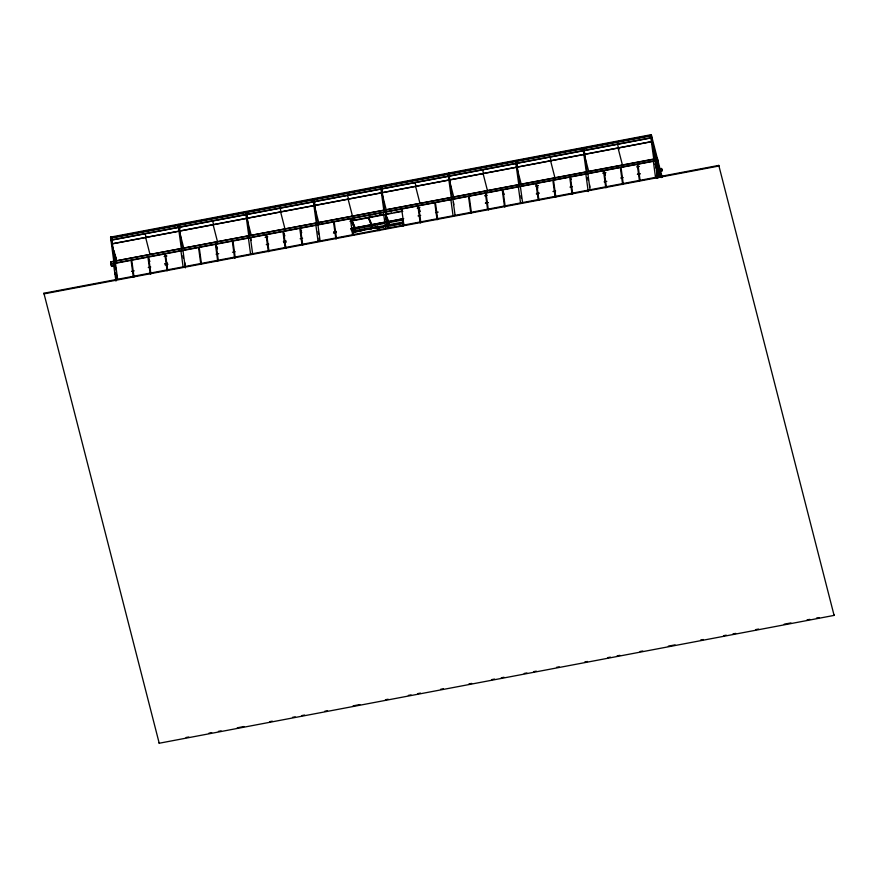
<?xml version="1.0" encoding="UTF-8"?>
<svg xmlns="http://www.w3.org/2000/svg" width="878" height="878" viewBox="0 0 878 878"><rect width="100%" height="100%" fill="white"/><g stroke="black" fill="none" stroke-linecap="round" stroke-linejoin="round"><path stroke-width="1.32" d="M110.935 237.038L650.839 134.762L650.982 135.322L651.07 135.958L111.155 238.223L110.935 237.038L111.155 238.223M110.551 237.433L111.429 237.236L112.186 240.517M178.036 224.647L178.914 224.45L182.262 248.979M248.946 237.115L245.555 211.828L246.4 211.664L247.08 214.32M314.906 202.862L313.885 198.889L313.018 199.076L316.398 223.572M383.884 210.786L380.536 186.257L381.381 186.103L382.139 189.385M449.547 175.973L448.867 173.317L447.989 173.515L451.369 198M584.605 151.027L583.848 147.745L582.97 147.943L586.35 172.428M650.455 135.157L651.333 134.96L662.221 177.411M111.012 237.664L650.982 135.322M179.024 225.053L178.179 225.207L179.002 225.086L179.683 227.731M245.675 212.421L246.52 212.267M380.646 186.86L381.491 186.696L380.624 186.893M448.142 174.074L448.976 173.91L449.635 176.599M516.473 161.124L515.485 160.729L516.352 160.531L517.032 163.187M583.113 148.503L583.958 148.349M650.598 135.717L651.443 135.563M245.642 212.454L246.488 212.3M313.973 199.515L313.128 199.679L313.808 202.324M448.954 173.943L448.109 174.107L449.042 177.455M515.595 161.322L516.44 161.168M583.925 148.382L583.08 148.536L583.76 151.192M650.576 135.75L651.421 135.596M111.385 240.155L651.289 137.89M111.901 243.941L651.805 141.676M657.699 160.465L111.034 264.168L110.727 261.896L657.381 158.347L657.688 160.619M657.446 158.567L110.727 261.896M351.167 220.411L353.867 219.906M370.022 216.844L372.711 216.339M379.45 215.055L382.139 214.55M111.561 266.034L114.25 265.529M351.233 220.641L382.193 214.77M386.232 214.012L391.621 212.992M394.31 212.476L401.048 211.203M417.204 208.141L419.893 207.636M571.391 178.991L570.832 179.573M603.01 172.944L605.71 172.439M655.581 163.374L658.27 162.869L657.644 160.246L110.99 263.795L111.616 266.418L114.305 265.902M164.12 256.475L166.82 255.959M265.112 237.345L267.801 236.83M349.938 221.278L402.442 211.324M484.579 195.772L487.268 195.256M535.745 186.081L538.433 185.565M603.065 173.328L605.754 172.812M636.726 166.952L639.414 166.436M166.579 256.146L165.788 255.827M301.549 230.574L300.759 230.255M402.782 211.4L401.992 211.082M537.764 185.829L536.974 185.51M654.856 164.526L657.545 164.01M657.512 169.267L661.551 168.499L661.836 169.619M658.061 169.794L658.829 170.804L658.149 170.925M658.116 170.003L659.576 177.51M658.017 170.112L658.687 169.981L655.526 162.32M165.009 263.806L167.5 263.334M266.243 244.622L268.734 244.15M333.728 231.836L336.219 231.364M371.888 224.614L388.087 221.541L388.965 225.712M403.715 218.589L388.131 221.816M485.578 203.081L488.069 202.609M569.943 187.102L572.434 186.63M637.428 174.316L639.919 173.844M658.083 170.365L658.752 170.233L660.135 176.73M164.877 263.872L167.577 263.367M216.043 254.181L218.743 253.676M283.374 241.428L286.063 240.923M384.355 222.299L350.695 228.675L371.207 224.746L368.244 217.524M387.044 221.794L403.2 218.732M418.016 215.922L420.705 215.417M435.521 212.608L438.21 212.103M485.336 203.169L488.025 202.664M536.502 193.478L539.191 192.973M637.483 174.349L640.172 173.844M657.677 170.53L661.716 169.761L662.012 170.881L657.973 171.649M148.261 267.505L150.764 267.033M300.111 238.739L302.603 238.267M333.859 232.341L336.351 231.869M351.979 228.917L354.471 228.445L355.03 231.079M356.391 228.071L371.339 225.24L371.899 227.885M381.985 223.231L372.02 225.119L372.634 228.39M385.661 215.911L388.197 222.068L401.345 219.555M536.326 193.994L538.818 193.522M620.68 178.014L623.182 177.543M656.854 171.693L657.523 171.561L658.368 177.367M131.513 271.368L134.202 270.863M165.174 264.991L167.863 264.487M232.494 252.238L235.183 251.734M283.66 242.547L286.349 242.043M333.475 233.12L336.164 232.604M350.981 229.795L384.641 223.418M403.496 219.851L387.33 222.913L386.507 217.173L387.988 224.79M552.942 191.547L555.642 191.031M604.108 181.845L606.808 181.34M656.963 172.143L657.644 172.011M352.945 234.613L352.473 231.166L377.781 226.37L377.935 226.93L372.601 227.94M377.902 226.82L403.211 222.024L403.353 222.584L399.358 223.341M352.473 231.166L352.627 231.726L356.622 230.969M359.278 230.464L365.939 229.202M353.329 232.077L377.288 227.534M394.024 224.351L396.691 223.846M378.001 227.578L403.309 222.782L403.452 223.341M362.043 230.716L352.726 232.483L352.583 231.924L377.891 227.128L378.144 228.137L383.477 227.128M368.705 229.454L371.372 228.949M374.039 228.445L378.034 227.687M378.747 227.731L402.706 223.188M390.139 225.865L396.79 224.603M399.457 224.099L402.124 223.594M43.9 293.241L718.786 165.404L834.1 615.401L159.214 743.238L43.9 293.241L43.988 293.878L718.873 166.03L718.786 165.404M186.07 737.498L188.77 736.993M208.975 733.163L211.664 732.658M218.402 731.374L221.091 730.869M237.258 727.807L243.996 726.534M269.59 721.683L272.29 721.167M292.495 717.348L295.184 716.832M301.922 715.559L304.611 715.043M324.816 711.224L327.516 710.708M353.11 705.857L359.848 704.584M385.442 699.733L388.131 699.228M408.336 695.398L411.036 694.893M417.774 693.609L420.463 693.104M440.668 689.274L443.368 688.769M468.962 683.918L471.651 683.402M491.856 679.583L494.555 679.067M501.283 677.794L503.983 677.278M524.188 673.459L526.877 672.943M533.615 671.67L536.315 671.154M556.52 667.335L559.209 666.819M584.803 661.968L587.503 661.463M607.708 657.633L610.397 657.128M617.135 655.844L619.835 655.339M640.04 651.509L642.729 651.004M668.323 646.153L675.061 644.88M700.655 640.029L703.344 639.513M723.56 635.694L726.249 635.178M732.987 633.905L735.676 633.389M755.881 629.57L758.581 629.054M784.175 624.203L790.913 622.93M807.069 619.868L809.768 619.363M816.507 618.079L819.196 617.574M655.636 162.979L658.829 170.804M655.383 163.078L658.423 170.453L659.806 176.95M656.151 165.536L657.666 169.224M655.625 164.779L657.644 169.695M604.514 172.659L605.436 175.183M536.963 185.565L537.951 187.969M503.215 191.953L504.202 194.367M418.861 207.943L420.342 211.543M385.683 214.111L388.877 221.936L388.734 221.124M385.683 215.439L388.219 221.585M368.815 217.305L371.855 224.691M368.31 217.404L371.35 224.779M352.846 222.31L354.866 227.226M351.551 219.39L354.986 227.885M352.33 222.408L353.351 224.867M351.43 220.597L354.471 227.984M351.365 220.718L354.339 227.94M300.814 230.19L301.747 232.714M283.945 233.383L284.867 235.908M216.46 246.169L217.47 248.628M216.394 246.29L217.382 248.693M148.898 259.076L149.897 261.479M651.07 135.958L650.839 134.762M661.485 177.554L651.278 137.758L111.374 240.034L112.406 244.139M656.02 156.975L650.488 135.124L653.836 159.642M657.04 160.959L658.741 167.588M659.762 171.572L661.123 176.873M656.228 158.918L651.783 141.545L111.879 243.821L116.324 261.194M657.227 162.77L660.991 177.488M655.328 162.814L659.06 177.356M655.438 163.571L658.818 176.785M655.383 164.581L658.489 176.796M656.448 170.31L657.809 175.6M617.53 144.146L618.891 149.458M618.046 147.943L622.469 165.185M583.793 150.544L584.814 154.517M584.298 154.33L588.721 171.572M550.045 156.932L551.066 160.915M550.561 160.718L555.324 179.299M517.12 163.813L516.33 160.564L519.699 185.049M516.297 163.33L517.318 167.303M516.813 167.116L521.236 184.358M482.56 169.717L483.58 173.701M483.065 173.504L487.488 190.756M448.812 176.116L449.832 180.089M449.327 179.902L453.75 197.144M415.064 182.503L416.084 186.487M415.579 186.29L420.002 203.531M402.673 222.716L402.53 222.156L403.079 226.217M381.326 188.891L382.347 192.875M380.536 186.257L381.304 189.549M381.831 192.688L386.254 209.93M385.716 215.275L388.427 225.844M385.815 216.032L388.197 225.284M385.826 218.798L387.516 225.416M377.255 227.062L377.112 226.502L377.661 230.552M347.578 195.289L348.599 199.262M348.094 199.076L352.517 216.317M353.296 231.594L353.154 231.035L353.702 235.095M313.391 200.371L314.851 205.661M314.346 205.463L319.109 224.044M280.093 208.075L281.114 212.048M280.598 211.861L285.021 229.103M247.168 214.956L246.367 211.708L249.747 236.193M246.345 214.462L247.366 218.446M245.555 211.828L246.323 215.11M246.861 218.249L251.284 235.491M212.608 220.85L213.617 224.834M213.113 224.647L217.535 241.889M179.255 225.778L179.935 228.434M178.86 227.248L179.88 231.221M178.838 227.896L178.069 224.614L181.417 249.132M179.375 231.035L183.787 248.276M145.111 233.636L146.132 237.62M145.627 237.422L150.05 254.675M115.095 254.565L116.489 260.053M112.022 243.338L110.584 237.4L113.964 262.687M113.986 250.658L116.445 260.579M658.621 169.904L660.146 177.049M658.939 173.899L659.499 176.5M388.68 221.289L389.645 225.58M388.164 221.388L388.998 225.284M371.295 224.581L372.129 228.478M355.14 228.313L355.755 231.583M354.701 229.081L355.25 231.682M659.587 177.301L658.489 170.958L658.687 177.466L656.459 166.041L657.095 170.683M388.614 224.702L388.537 222.101L388.976 224.625M388.065 221.245L388.197 222.068M834.012 614.765L834.1 615.401M661.551 168.499L662.012 170.881M657.907 160.367L658.27 162.869M658.423 170.453L659.279 176.774M655.734 162.43L657.71 177.093M655.383 161.08L657.732 178.41M651.333 134.96L654.681 159.489M656.031 175.49L656.393 178.146M653.364 161.464L655.526 177.466M637.867 163.999L640.018 179.891M637.373 165.448L639.513 181.34M621.174 168.521L623.325 184.413M620.494 168.653L622.645 184.534M604.305 171.715L606.446 187.607M603.625 171.847L605.776 187.727M589.5 184.545L589.862 187.212M587.898 173.866L590.06 189.857M583.848 147.745L587.228 173.043M587.788 177.565L588.15 180.209M585.878 174.25L588.216 191.58M570.557 178.102L572.708 193.994M569.877 178.234L572.028 194.126M553.689 181.307L555.829 197.188M553.008 181.428L555.159 197.32M536.809 184.501L538.96 200.393M535.964 183.304L538.104 199.196M520.413 186.652L522.575 202.642M521.016 195.64L521.378 198.285M515.507 160.696L518.865 185.214M518.382 187.036L520.544 203.027M503.072 190.888L505.212 206.78M502.392 191.02L504.543 206.912M486.192 194.093L488.344 209.974M485.523 194.214L487.488 208.777M469.324 197.287L471.475 213.167M468.654 197.407L470.795 213.299M453.443 202.116L453.805 204.783M452.916 199.438L455.089 215.428M448.867 173.317L452.247 198.604M450.897 199.822L453.059 215.812M435.576 203.674L437.727 219.566M434.906 203.806L437.057 219.687M418.707 206.868L420.858 222.76M418.038 206.999L420.178 222.891M401.652 208.744L403.803 224.636M403.211 222.024L403.671 225.481M388.537 222.101L388.899 224.79M385.782 213.563L387.758 228.225M385.431 212.213L387.593 228.214M381.381 186.103L384.729 210.621M383.412 212.597L385.738 228.609M378.572 226.689L379.12 230.749M377.781 226.37L378.396 230.387M352.627 231.726L353.088 235.172M350.541 219.785L352.517 234.349M334.342 222.847L336.493 238.739M333.673 222.979L335.824 238.871M317.946 224.998L320.108 241M313.885 198.889L317.243 223.407M318.187 231.342L318.549 233.987M319.087 237.96L319.449 240.616M315.915 225.383L318.077 241.384M300.605 229.246L302.756 245.127M299.925 229.367L301.9 243.93M283.737 232.44L285.877 248.331M283.056 232.571L285.207 248.452M266.682 234.316L269.008 251.525M266.188 235.765L268.328 251.657M250.625 237.806L250.987 240.462M250.46 237.784L252.623 253.786M248.43 238.168L250.592 254.17M233.12 242.032L235.26 257.912M232.44 242.152L234.591 258.044M216.065 243.897L218.216 259.789M215.571 245.346L217.711 261.238M199.372 248.419L201.523 264.311M198.691 248.551L200.842 264.432M184.753 262.577L185.115 265.244M182.964 250.57L185.313 267.9M183.041 255.586L183.392 258.231M180.945 250.954L183.107 266.945M165.624 254.807L167.599 269.37M164.954 254.938L167.105 270.83M148.755 258.011L150.906 273.892M148.075 258.132L150.226 274.024M131.887 261.205L134.027 277.097M131.206 261.337L133.357 277.218M115.479 263.356L117.641 279.347M111.429 237.236L114.777 261.754M116.302 273.76L116.664 276.438M116.269 273.673L116.62 276.318M114.25 264.069L114.612 266.747M116.061 277.459L116.423 280.137M113.46 263.74L115.962 281.081M111.616 266.418L111.243 263.916L111.506 265.814M159.127 742.601L159.214 743.238M111.539 237.828L110.694 237.993L111.506 237.872M115.183 273.168L114.897 272.048L115.347 274.43L115.183 273.168M115.764 269.744L115.402 267.066L115.731 269.7"/></g></svg>
